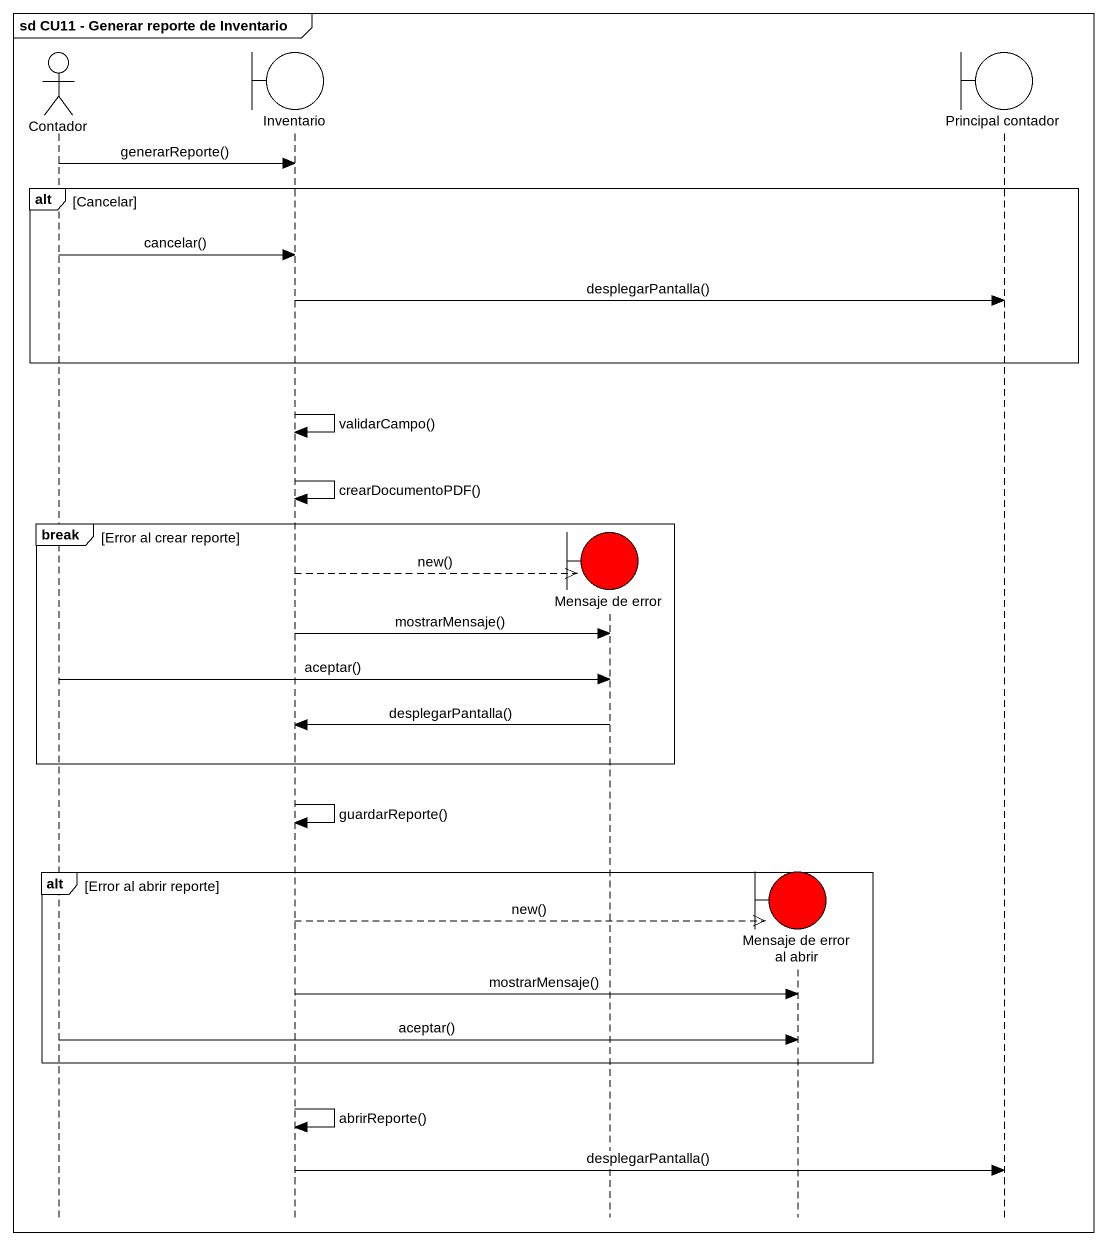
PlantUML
@startuml
mainframe sd CU11 - Generar reporte de Inventario
hide footbox
actor Contador #FFFFFF
boundary Inventario #FFFFFF
boundary "Mensaje de error" as Mensaje_de_error #FF0000
boundary "Mensaje de error al abrir" as Mensaje_de_error_al_abrir #FF0000
boundary "Principal contador" as Principal_contador #FFFFFF

Contador -> Inventario : generarReporte()
alt Cancelar
  Contador -> Inventario : cancelar()
  Inventario -> Principal_contador : desplegarPantalla()
end
Inventario -> Inventario : validarCampo()
Inventario -> Inventario : crearDocumentoPDF()
break Error al crear reporte
  Inventario -->> Mensaje_de_error ** : new()
  Inventario -> Mensaje_de_error : mostrarMensaje()
  Contador -> Mensaje_de_error : aceptar()
  Mensaje_de_error -> Inventario : desplegarPantalla()
end
Inventario -> Inventario : guardarReporte()
alt Error al abrir reporte
  Inventario -->> Mensaje_de_error_al_abrir ** : new()
  Inventario -> Mensaje_de_error_al_abrir : mostrarMensaje()
  Contador -> Mensaje_de_error_al_abrir : aceptar()
end
Inventario -> Inventario : abrirReporte()
Inventario -> Principal_contador : desplegarPantalla()
@enduml
